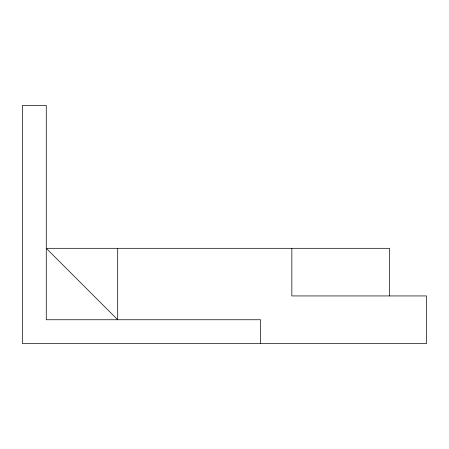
<?xml version="1.0" encoding="UTF-8"?>
<svg xmlns="http://www.w3.org/2000/svg" width="449" height="449" viewBox="0 0 449 449"><rect width="100%" height="100%" fill="white"/><g stroke="black" fill="none" stroke-linecap="round" stroke-linejoin="round"><path stroke-width="0.67" d="M389.507 295.936L389.507 248.314L46.264 248.314L117.7 319.75L117.7 248.314M291.85 248.314L291.85 295.936L426.55 295.936L426.55 343.558L22.45 343.558L22.45 105.442L46.264 105.442L46.264 319.75L260.566 319.75L260.566 343.558"/></g></svg>
